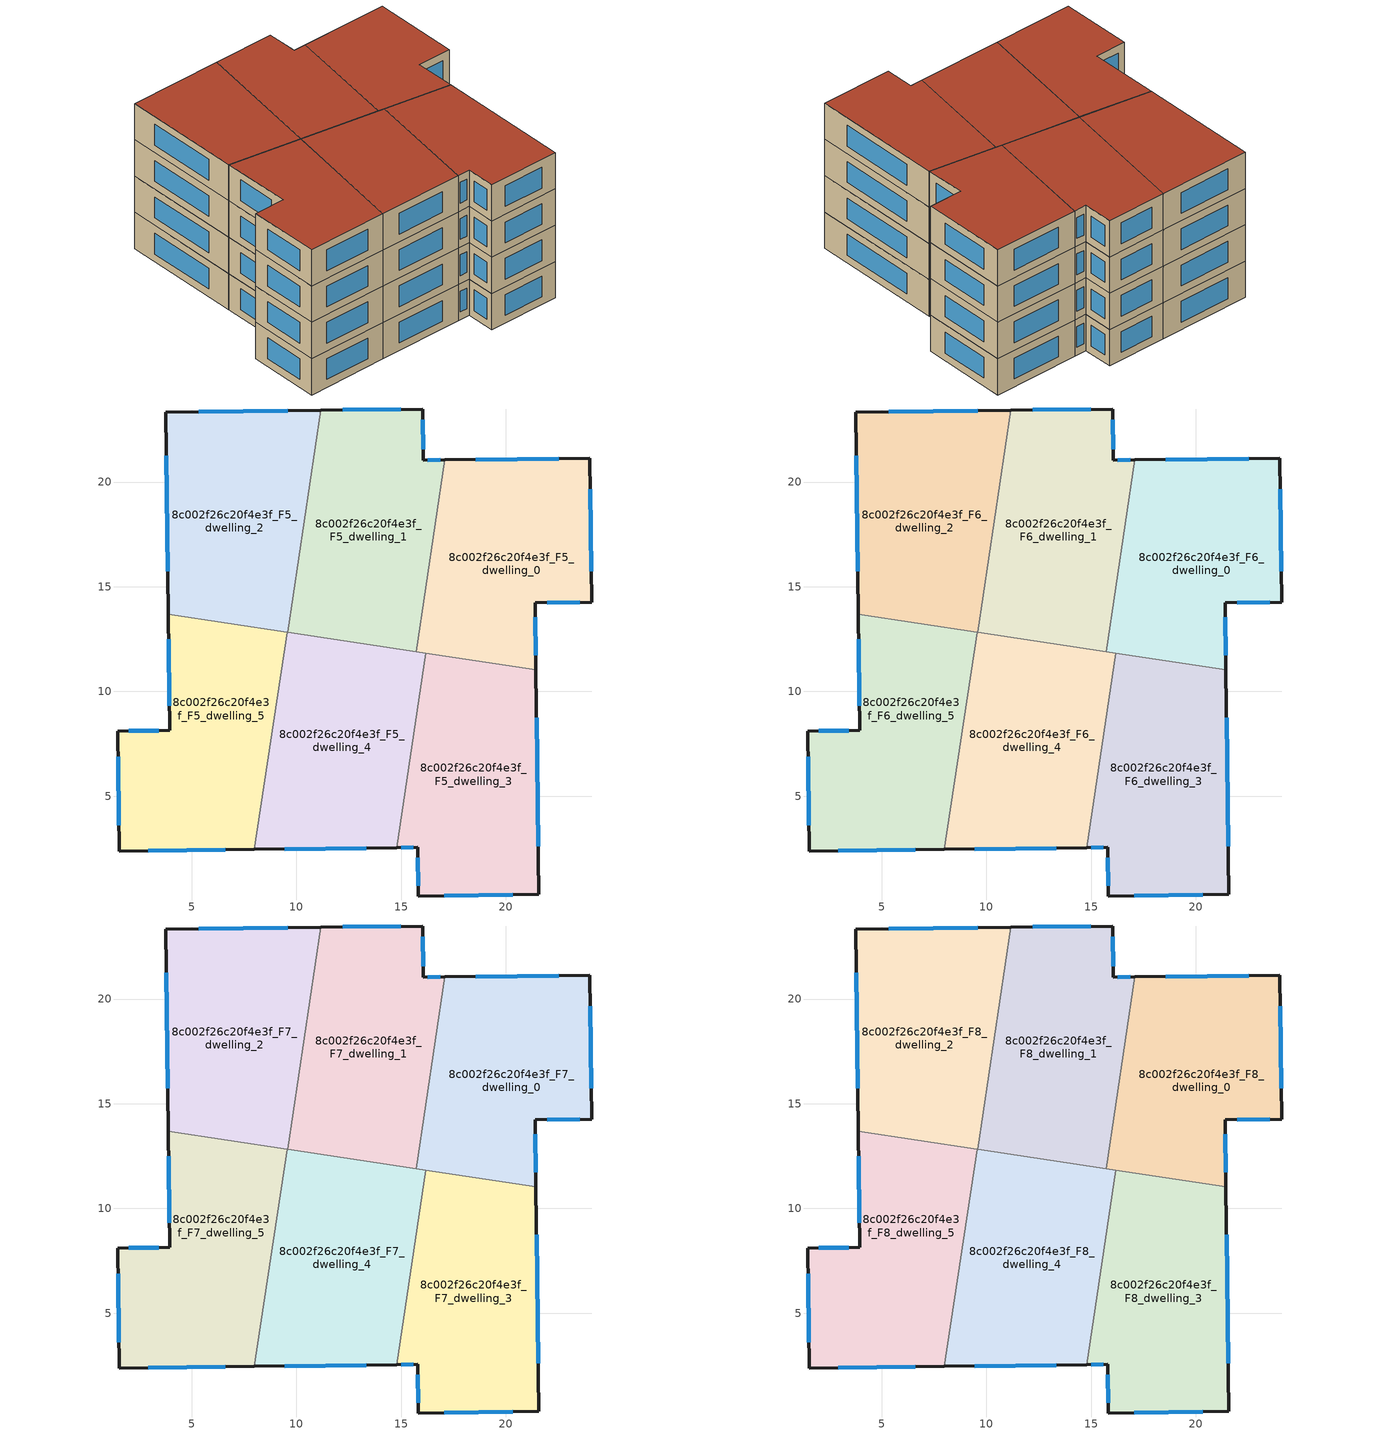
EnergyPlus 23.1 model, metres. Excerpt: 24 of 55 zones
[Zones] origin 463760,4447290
8c002f26c20f4e3f_F5_dwelling_0
 floor to 8c002f26c20f4e3f_F4_dwelling_0 (EU_floor_Construction): 24.01,21.14 24.09,14.26 21.4,14.22 21.43,11.04 15.71,11.9 17.08,21.06 z15
 wall outside (EU_wall_Construction): 21.43,11.04 21.4,14.22 24.09,14.26 24.01,21.14 17.08,21.06 z15:18
 wall to 8c002f26c20f4e3f_F5_dwelling_1 (EU_wall_Construction): 17.08,21.06 15.71,11.9 z15:18
 wall to 8c002f26c20f4e3f_F5_dwelling_3 (EU_wall_Construction): 16.18,11.83 21.43,11.04 z15:18
 wall to 8c002f26c20f4e3f_F5_dwelling_4 (EU_wall_Construction): 15.71,11.9 16.18,11.83 z15:18
 window (EU_Window_Construction): 21.43,11.72 21.4,13.54 / 22.53,21.12 18.57,21.07 / 24.08,15.73 24.03,19.66 / 21.97,14.23 23.52,14.25 z15.64:17.36
8c002f26c20f4e3f_F5_dwelling_1
 floor to 8c002f26c20f4e3f_F4_dwelling_1 (EU_floor_Construction): 16.02,23.49 16.05,21.04 17.08,21.06 15.71,11.9 9.57,12.82 11.16,23.43 z15
 wall outside (EU_wall_Construction): 17.08,21.06 16.05,21.04 16.02,23.49 11.16,23.43 z15:18
 wall to 8c002f26c20f4e3f_F5_dwelling_2 (EU_wall_Construction): 11.16,23.43 9.57,12.82 z15:18
 wall to 8c002f26c20f4e3f_F5_dwelling_4 (EU_wall_Construction): 9.57,12.82 15.71,11.9 z15:18
 window (EU_Window_Construction): 14.98,23.47 12.2,23.44 / 16.04,21.57 16.02,22.96 / 16.86,21.05 16.27,21.05 z15.64:17.36
8c002f26c20f4e3f_F5_dwelling_2
 floor to 8c002f26c20f4e3f_F4_dwelling_2 (EU_floor_Construction): 11.16,23.43 9.57,12.82 3.88,13.67 3.76,23.33 z15
 wall outside (EU_wall_Construction): 11.16,23.43 3.76,23.33 3.88,13.67 z15:18
 wall to 8c002f26c20f4e3f_F5_dwelling_5 (EU_wall_Construction): 3.88,13.67 9.55,12.82 z15:18
 wall to 8c002f26c20f4e3f_F5_dwelling_4 (EU_wall_Construction): 9.55,12.82 9.57,12.82 z15:18
 window (EU_Window_Construction): 3.78,21.27 3.85,15.74 / 9.58,23.41 5.34,23.35 z15.64:17.36
8c002f26c20f4e3f_F5_dwelling_3
 floor to 8c002f26c20f4e3f_F4_dwelling_3 (EU_floor_Construction): 21.43,11.04 21.57,0.31 15.82,0.23 15.79,2.55 14.79,2.54 16.18,11.83 z15
 wall outside (EU_wall_Construction): 14.79,2.54 15.79,2.55 15.82,0.23 21.57,0.31 21.43,11.04 z15:18
 wall to 8c002f26c20f4e3f_F5_dwelling_4 (EU_wall_Construction): 16.18,11.83 14.79,2.54 z15:18
 window (EU_Window_Construction): 21.54,2.61 21.46,8.74 / 17.05,0.25 20.34,0.29 / 15.8,2.06 15.81,0.73 / 15,2.54 15.58,2.55 z15.64:17.36
8c002f26c20f4e3f_F5_dwelling_4
 floor to 8c002f26c20f4e3f_F4_dwelling_4 (EU_floor_Construction): 16.18,11.83 14.79,2.54 7.99,2.46 9.55,12.82 z15
 wall outside (EU_wall_Construction): 7.99,2.46 14.79,2.54 z15:18
 wall to 8c002f26c20f4e3f_F5_dwelling_5 (EU_wall_Construction): 9.55,12.82 7.99,2.46 z15:18
 window (EU_Window_Construction): 9.45,2.47 13.33,2.52 z15.64:17.36
8c002f26c20f4e3f_F5_dwelling_5
 floor to 8c002f26c20f4e3f_F4_dwelling_5 (EU_floor_Construction): 9.55,12.82 7.99,2.46 1.53,2.38 1.47,8.11 3.95,8.14 3.88,13.67 z15
 wall outside (EU_wall_Construction): 3.88,13.67 3.95,8.14 1.47,8.11 1.53,2.38 7.99,2.46 z15:18
 window (EU_Window_Construction): 3.89,12.49 3.93,9.32 / 2.92,2.39 6.61,2.44 / 1.48,6.88 1.52,3.6 / 3.42,8.13 2,8.11 z15.64:17.36
8c002f26c20f4e3f_F6_dwelling_0
 floor to 8c002f26c20f4e3f_F5_dwelling_0 (EU_floor_Construction): 24.01,21.14 24.09,14.26 21.4,14.22 21.43,11.04 15.71,11.9 17.08,21.06 z18
 wall outside (EU_wall_Construction): 21.43,11.04 21.4,14.22 24.09,14.26 24.01,21.14 17.08,21.06 z18:21
 wall to 8c002f26c20f4e3f_F6_dwelling_1 (EU_wall_Construction): 17.08,21.06 15.71,11.9 z18:21
 wall to 8c002f26c20f4e3f_F6_dwelling_3 (EU_wall_Construction): 16.18,11.83 21.43,11.04 z18:21
 wall to 8c002f26c20f4e3f_F6_dwelling_4 (EU_wall_Construction): 15.71,11.9 16.18,11.83 z18:21
 window (EU_Window_Construction): 21.43,11.72 21.4,13.54 / 22.53,21.12 18.57,21.07 / 24.08,15.73 24.03,19.66 / 21.97,14.23 23.52,14.25 z18.64:20.36
8c002f26c20f4e3f_F6_dwelling_1
 floor to 8c002f26c20f4e3f_F5_dwelling_1 (EU_floor_Construction): 16.02,23.49 16.05,21.04 17.08,21.06 15.71,11.9 9.57,12.82 11.16,23.43 z18
 wall outside (EU_wall_Construction): 17.08,21.06 16.05,21.04 16.02,23.49 11.16,23.43 z18:21
 wall to 8c002f26c20f4e3f_F6_dwelling_2 (EU_wall_Construction): 11.16,23.43 9.57,12.82 z18:21
 wall to 8c002f26c20f4e3f_F6_dwelling_4 (EU_wall_Construction): 9.57,12.82 15.71,11.9 z18:21
 window (EU_Window_Construction): 14.98,23.47 12.2,23.44 / 16.04,21.57 16.02,22.96 / 16.86,21.05 16.27,21.05 z18.64:20.36
8c002f26c20f4e3f_F6_dwelling_2
 floor to 8c002f26c20f4e3f_F5_dwelling_2 (EU_floor_Construction): 11.16,23.43 9.57,12.82 3.88,13.67 3.76,23.33 z18
 wall outside (EU_wall_Construction): 11.16,23.43 3.76,23.33 3.88,13.67 z18:21
 wall to 8c002f26c20f4e3f_F6_dwelling_5 (EU_wall_Construction): 3.88,13.67 9.55,12.82 z18:21
 wall to 8c002f26c20f4e3f_F6_dwelling_4 (EU_wall_Construction): 9.55,12.82 9.57,12.82 z18:21
 window (EU_Window_Construction): 3.78,21.27 3.85,15.74 / 9.58,23.41 5.34,23.35 z18.64:20.36
8c002f26c20f4e3f_F6_dwelling_3
 floor to 8c002f26c20f4e3f_F5_dwelling_3 (EU_floor_Construction): 21.43,11.04 21.57,0.31 15.82,0.23 15.79,2.55 14.79,2.54 16.18,11.83 z18
 wall outside (EU_wall_Construction): 14.79,2.54 15.79,2.55 15.82,0.23 21.57,0.31 21.43,11.04 z18:21
 wall to 8c002f26c20f4e3f_F6_dwelling_4 (EU_wall_Construction): 16.18,11.83 14.79,2.54 z18:21
 window (EU_Window_Construction): 21.54,2.61 21.46,8.74 / 17.05,0.25 20.34,0.29 / 15.8,2.06 15.81,0.73 / 15,2.54 15.58,2.55 z18.64:20.36
8c002f26c20f4e3f_F6_dwelling_4
 floor to 8c002f26c20f4e3f_F5_dwelling_4 (EU_floor_Construction): 16.18,11.83 14.79,2.54 7.99,2.46 9.55,12.82 z18
 wall outside (EU_wall_Construction): 7.99,2.46 14.79,2.54 z18:21
 wall to 8c002f26c20f4e3f_F6_dwelling_5 (EU_wall_Construction): 9.55,12.82 7.99,2.46 z18:21
 window (EU_Window_Construction): 9.45,2.47 13.33,2.52 z18.64:20.36
8c002f26c20f4e3f_F6_dwelling_5
 floor to 8c002f26c20f4e3f_F5_dwelling_5 (EU_floor_Construction): 9.55,12.82 7.99,2.46 1.53,2.38 1.47,8.11 3.95,8.14 3.88,13.67 z18
 wall outside (EU_wall_Construction): 3.88,13.67 3.95,8.14 1.47,8.11 1.53,2.38 7.99,2.46 z18:21
 window (EU_Window_Construction): 3.89,12.49 3.93,9.32 / 2.92,2.39 6.61,2.44 / 1.48,6.88 1.52,3.6 / 3.42,8.13 2,8.11 z18.64:20.36
8c002f26c20f4e3f_F7_dwelling_0
 floor to 8c002f26c20f4e3f_F6_dwelling_0 (EU_floor_Construction): 24.01,21.14 24.09,14.26 21.4,14.22 21.43,11.04 15.71,11.9 17.08,21.06 z21
 wall outside (EU_wall_Construction): 21.43,11.04 21.4,14.22 24.09,14.26 24.01,21.14 17.08,21.06 z21:24
 wall to 8c002f26c20f4e3f_F7_dwelling_1 (EU_wall_Construction): 17.08,21.06 15.71,11.9 z21:24
 wall to 8c002f26c20f4e3f_F7_dwelling_3 (EU_wall_Construction): 16.18,11.83 21.43,11.04 z21:24
 wall to 8c002f26c20f4e3f_F7_dwelling_4 (EU_wall_Construction): 15.71,11.9 16.18,11.83 z21:24
 window (EU_Window_Construction): 21.43,11.72 21.4,13.54 / 22.53,21.12 18.57,21.07 / 24.08,15.73 24.03,19.66 / 21.97,14.23 23.52,14.25 z21.64:23.36
8c002f26c20f4e3f_F7_dwelling_1
 floor to 8c002f26c20f4e3f_F6_dwelling_1 (EU_floor_Construction): 16.02,23.49 16.05,21.04 17.08,21.06 15.71,11.9 9.57,12.82 11.16,23.43 z21
 wall outside (EU_wall_Construction): 17.08,21.06 16.05,21.04 16.02,23.49 11.16,23.43 z21:24
 wall to 8c002f26c20f4e3f_F7_dwelling_2 (EU_wall_Construction): 11.16,23.43 9.57,12.82 z21:24
 wall to 8c002f26c20f4e3f_F7_dwelling_4 (EU_wall_Construction): 9.57,12.82 15.71,11.9 z21:24
 window (EU_Window_Construction): 14.98,23.47 12.2,23.44 / 16.04,21.57 16.02,22.96 / 16.86,21.05 16.27,21.05 z21.64:23.36
8c002f26c20f4e3f_F7_dwelling_2
 floor to 8c002f26c20f4e3f_F6_dwelling_2 (EU_floor_Construction): 11.16,23.43 9.57,12.82 3.88,13.67 3.76,23.33 z21
 wall outside (EU_wall_Construction): 11.16,23.43 3.76,23.33 3.88,13.67 z21:24
 wall to 8c002f26c20f4e3f_F7_dwelling_5 (EU_wall_Construction): 3.88,13.67 9.55,12.82 z21:24
 wall to 8c002f26c20f4e3f_F7_dwelling_4 (EU_wall_Construction): 9.55,12.82 9.57,12.82 z21:24
 window (EU_Window_Construction): 3.78,21.27 3.85,15.74 / 9.58,23.41 5.34,23.35 z21.64:23.36
8c002f26c20f4e3f_F7_dwelling_3
 floor to 8c002f26c20f4e3f_F6_dwelling_3 (EU_floor_Construction): 21.43,11.04 21.57,0.31 15.82,0.23 15.79,2.55 14.79,2.54 16.18,11.83 z21
 wall outside (EU_wall_Construction): 14.79,2.54 15.79,2.55 15.82,0.23 21.57,0.31 21.43,11.04 z21:24
 wall to 8c002f26c20f4e3f_F7_dwelling_4 (EU_wall_Construction): 16.18,11.83 14.79,2.54 z21:24
 window (EU_Window_Construction): 21.54,2.61 21.46,8.74 / 17.05,0.25 20.34,0.29 / 15.8,2.06 15.81,0.73 / 15,2.54 15.58,2.55 z21.64:23.36
8c002f26c20f4e3f_F7_dwelling_4
 floor to 8c002f26c20f4e3f_F6_dwelling_4 (EU_floor_Construction): 16.18,11.83 14.79,2.54 7.99,2.46 9.55,12.82 z21
 wall outside (EU_wall_Construction): 7.99,2.46 14.79,2.54 z21:24
 wall to 8c002f26c20f4e3f_F7_dwelling_5 (EU_wall_Construction): 9.55,12.82 7.99,2.46 z21:24
 window (EU_Window_Construction): 9.45,2.47 13.33,2.52 z21.64:23.36
8c002f26c20f4e3f_F7_dwelling_5
 floor to 8c002f26c20f4e3f_F6_dwelling_5 (EU_floor_Construction): 9.55,12.82 7.99,2.46 1.53,2.38 1.47,8.11 3.95,8.14 3.88,13.67 z21
 wall outside (EU_wall_Construction): 3.88,13.67 3.95,8.14 1.47,8.11 1.53,2.38 7.99,2.46 z21:24
 window (EU_Window_Construction): 3.89,12.49 3.93,9.32 / 2.92,2.39 6.61,2.44 / 1.48,6.88 1.52,3.6 / 3.42,8.13 2,8.11 z21.64:23.36
8c002f26c20f4e3f_F8_dwelling_0
 floor to 8c002f26c20f4e3f_F7_dwelling_0 (EU_floor_Construction): 24.01,21.14 24.09,14.26 21.4,14.22 21.43,11.04 15.71,11.9 17.08,21.06 z24
 wall outside (EU_wall_Construction): 21.43,11.04 21.4,14.22 24.09,14.26 24.01,21.14 17.08,21.06 z24:27
 wall to 8c002f26c20f4e3f_F8_dwelling_1 (EU_wall_Construction): 17.08,21.06 15.71,11.9 z24:27
 wall to 8c002f26c20f4e3f_F8_dwelling_3 (EU_wall_Construction): 16.18,11.83 21.43,11.04 z24:27
 wall to 8c002f26c20f4e3f_F8_dwelling_4 (EU_wall_Construction): 15.71,11.9 16.18,11.83 z24:27
 window (EU_Window_Construction): 21.43,11.72 21.4,13.54 / 22.53,21.12 18.57,21.07 / 24.08,15.73 24.03,19.66 / 21.97,14.23 23.52,14.25 z24.64:26.36
 roof outside (EU_roof_Construction): 21.43,11.04 21.4,14.22 24.09,14.26 24.01,21.14 17.08,21.06 15.71,11.9 z27
8c002f26c20f4e3f_F8_dwelling_1
 floor to 8c002f26c20f4e3f_F7_dwelling_1 (EU_floor_Construction): 16.02,23.49 16.05,21.04 17.08,21.06 15.71,11.9 9.57,12.82 11.16,23.43 z24
 wall outside (EU_wall_Construction): 17.08,21.06 16.05,21.04 16.02,23.49 11.16,23.43 z24:27
 wall to 8c002f26c20f4e3f_F8_dwelling_2 (EU_wall_Construction): 11.16,23.43 9.57,12.82 z24:27
 wall to 8c002f26c20f4e3f_F8_dwelling_4 (EU_wall_Construction): 9.57,12.82 15.71,11.9 z24:27
 window (EU_Window_Construction): 14.98,23.47 12.2,23.44 / 16.04,21.57 16.02,22.96 / 16.86,21.05 16.27,21.05 z24.64:26.36
 roof outside (EU_roof_Construction): 15.71,11.9 17.08,21.06 16.05,21.04 16.02,23.49 11.16,23.43 9.57,12.82 z27
8c002f26c20f4e3f_F8_dwelling_2
 floor to 8c002f26c20f4e3f_F7_dwelling_2 (EU_floor_Construction): 11.16,23.43 9.57,12.82 3.88,13.67 3.76,23.33 z24
 wall outside (EU_wall_Construction): 11.16,23.43 3.76,23.33 3.88,13.67 z24:27
 wall to 8c002f26c20f4e3f_F8_dwelling_5 (EU_wall_Construction): 3.88,13.67 9.55,12.82 z24:27
 wall to 8c002f26c20f4e3f_F8_dwelling_4 (EU_wall_Construction): 9.55,12.82 9.57,12.82 z24:27
 window (EU_Window_Construction): 3.78,21.27 3.85,15.74 / 9.58,23.41 5.34,23.35 z24.64:26.36
 roof outside (EU_roof_Construction): 9.57,12.82 11.16,23.43 3.76,23.33 3.88,13.67 z27
8c002f26c20f4e3f_F8_dwelling_3
 floor to 8c002f26c20f4e3f_F7_dwelling_3 (EU_floor_Construction): 21.43,11.04 21.57,0.31 15.82,0.23 15.79,2.55 14.79,2.54 16.18,11.83 z24
 wall outside (EU_wall_Construction): 14.79,2.54 15.79,2.55 15.82,0.23 21.57,0.31 21.43,11.04 z24:27
 wall to 8c002f26c20f4e3f_F8_dwelling_4 (EU_wall_Construction): 16.18,11.83 14.79,2.54 z24:27
 window (EU_Window_Construction): 21.54,2.61 21.46,8.74 / 17.05,0.25 20.34,0.29 / 15.8,2.06 15.81,0.73 / 15,2.54 15.58,2.55 z24.64:26.36
 roof outside (EU_roof_Construction): 21.57,0.31 21.43,11.04 16.18,11.83 14.79,2.54 15.79,2.55 15.82,0.23 z27
8c002f26c20f4e3f_F8_dwelling_4
 floor to 8c002f26c20f4e3f_F7_dwelling_4 (EU_floor_Construction): 16.18,11.83 14.79,2.54 7.99,2.46 9.55,12.82 z24
 wall outside (EU_wall_Construction): 7.99,2.46 14.79,2.54 z24:27
 wall to 8c002f26c20f4e3f_F8_dwelling_5 (EU_wall_Construction): 9.55,12.82 7.99,2.46 z24:27
 window (EU_Window_Construction): 9.45,2.47 13.33,2.52 z24.64:26.36
 roof outside (EU_roof_Construction): 14.79,2.54 16.18,11.83 9.55,12.82 7.99,2.46 z27
8c002f26c20f4e3f_F8_dwelling_5
 floor to 8c002f26c20f4e3f_F7_dwelling_5 (EU_floor_Construction): 9.55,12.82 7.99,2.46 1.53,2.38 1.47,8.11 3.95,8.14 3.88,13.67 z24
 wall outside (EU_wall_Construction): 3.88,13.67 3.95,8.14 1.47,8.11 1.53,2.38 7.99,2.46 z24:27
 window (EU_Window_Construction): 3.89,12.49 3.93,9.32 / 2.92,2.39 6.61,2.44 / 1.48,6.88 1.52,3.6 / 3.42,8.13 2,8.11 z24.64:26.36
 roof outside (EU_roof_Construction): 7.99,2.46 9.55,12.82 3.88,13.67 3.95,8.14 1.47,8.11 1.53,2.38 z27
[Building]
EU S2 Campaign: North Axis=0; Terrain=City; Solar Distribution=FullExterior
[Site:Location]
Yerevan-Zvartnots.Intl.AP: Latitude=40.15; Longitude=44.383; Time Zone=4; Elevation=854
[SizingPeriod:WeatherFileDays]
AnnualSizingPeriod: Begin Month=1; Begin Day of Month=1; End Month=12; End Day of Month=31; Day of Week for Start Day=Monday; Use Weather File Daylight Saving Period=No; Use Weather File Rain and Snow Indicators=No
[MATERIAL]
EU_InternalMass_Material: Roughness=MediumRough; Thickness=0.1; Conductivity=1; Density=1800; Specific Heat=900; Thermal Absorptance=0.9; Solar Absorptance=0.7; Visible Absorptance=0.7
[MATERIAL:NOMASS] Roughness=MediumRough; Thermal Absorptance=0.9; Solar Absorptance=0.7; Visible Absorptance=0.7
Name | Thermal Resistance
EU_wall_NoMass | 1.05043
EU_roof_NoMass | 1.45357
EU_floor_NoMass | 0.478065
[WINDOWMATERIAL:SIMPLEGLAZINGSYSTEM]
EU_Window_SimpleGlazing: UFactor=2.5566; Solar Heat Gain Coefficient=0.75; Visible Transmittance=0.75
[CONSTRUCTION]
EU_wall_Construction: EU_wall_NoMass
EU_roof_Construction: EU_roof_NoMass
EU_floor_Construction: EU_floor_NoMass
EU_Window_Construction: EU_Window_SimpleGlazing
EU_InternalMass_Construction: EU_InternalMass_Material
[ZONE] Type=1; Multiplier=1; Ceiling Height=autocalculate; Floor Area=autocalculate; Part of Total Floor Area=Yes
Name | Volume
8c002f26c20f4e3f_F5_dwelling_0; 8c002f26c20f4e3f_F6_dwelling_0; 8c002f26c20f4e3f_F7_dwelling_0; 8c002f26c20f4e3f_F8_dwelling_0 | 199.996
8c002f26c20f4e3f_F5_dwelling_1; 8c002f26c20f4e3f_F6_dwelling_1; 8c002f26c20f4e3f_F7_dwelling_1; 8c002f26c20f4e3f_F8_dwelling_1 | 200.011
8c002f26c20f4e3f_F5_dwelling_2; 8c002f26c20f4e3f_F6_dwelling_2; 8c002f26c20f4e3f_F7_dwelling_2; 8c002f26c20f4e3f_F8_dwelling_2 | 200.006
8c002f26c20f4e3f_F5_dwelling_3; 8c002f26c20f4e3f_F6_dwelling_3; 8c002f26c20f4e3f_F7_dwelling_3; 8c002f26c20f4e3f_F8_dwelling_3 | 200.019
8c002f26c20f4e3f_F5_dwelling_4; 8c002f26c20f4e3f_F6_dwelling_4; 8c002f26c20f4e3f_F7_dwelling_4; 8c002f26c20f4e3f_F8_dwelling_4 | 200.012
8c002f26c20f4e3f_F5_dwelling_5; 8c002f26c20f4e3f_F6_dwelling_5; 8c002f26c20f4e3f_F7_dwelling_5; 8c002f26c20f4e3f_F8_dwelling_5 | 200.008
[INTERNALMASS] Construction=EU_InternalMass_Construction
Name | Zone or ZoneList | Surface Area
8c002f26c20f4e3f_F5_dwelling_0_EU_InternalMass | 8c002f26c20f4e3f_F5_dwelling_0 | 66.6652
8c002f26c20f4e3f_F5_dwelling_1_EU_InternalMass | 8c002f26c20f4e3f_F5_dwelling_1 | 66.6704
8c002f26c20f4e3f_F5_dwelling_2_EU_InternalMass | 8c002f26c20f4e3f_F5_dwelling_2 | 66.6685
8c002f26c20f4e3f_F5_dwelling_3_EU_InternalMass | 8c002f26c20f4e3f_F5_dwelling_3 | 66.6729
8c002f26c20f4e3f_F5_dwelling_4_EU_InternalMass | 8c002f26c20f4e3f_F5_dwelling_4 | 66.6707
8c002f26c20f4e3f_F5_dwelling_5_EU_InternalMass | 8c002f26c20f4e3f_F5_dwelling_5 | 66.6693
8c002f26c20f4e3f_F6_dwelling_0_EU_InternalMass | 8c002f26c20f4e3f_F6_dwelling_0 | 66.6652
8c002f26c20f4e3f_F6_dwelling_1_EU_InternalMass | 8c002f26c20f4e3f_F6_dwelling_1 | 66.6704
8c002f26c20f4e3f_F6_dwelling_2_EU_InternalMass | 8c002f26c20f4e3f_F6_dwelling_2 | 66.6685
8c002f26c20f4e3f_F6_dwelling_3_EU_InternalMass | 8c002f26c20f4e3f_F6_dwelling_3 | 66.6729
8c002f26c20f4e3f_F6_dwelling_4_EU_InternalMass | 8c002f26c20f4e3f_F6_dwelling_4 | 66.6707
8c002f26c20f4e3f_F6_dwelling_5_EU_InternalMass | 8c002f26c20f4e3f_F6_dwelling_5 | 66.6693
8c002f26c20f4e3f_F7_dwelling_0_EU_InternalMass | 8c002f26c20f4e3f_F7_dwelling_0 | 66.6652
8c002f26c20f4e3f_F7_dwelling_1_EU_InternalMass | 8c002f26c20f4e3f_F7_dwelling_1 | 66.6704
8c002f26c20f4e3f_F7_dwelling_2_EU_InternalMass | 8c002f26c20f4e3f_F7_dwelling_2 | 66.6685
8c002f26c20f4e3f_F7_dwelling_3_EU_InternalMass | 8c002f26c20f4e3f_F7_dwelling_3 | 66.6729
8c002f26c20f4e3f_F7_dwelling_4_EU_InternalMass | 8c002f26c20f4e3f_F7_dwelling_4 | 66.6707
8c002f26c20f4e3f_F7_dwelling_5_EU_InternalMass | 8c002f26c20f4e3f_F7_dwelling_5 | 66.6693
8c002f26c20f4e3f_F8_dwelling_0_EU_InternalMass | 8c002f26c20f4e3f_F8_dwelling_0 | 66.6652
8c002f26c20f4e3f_F8_dwelling_1_EU_InternalMass | 8c002f26c20f4e3f_F8_dwelling_1 | 66.6704
8c002f26c20f4e3f_F8_dwelling_2_EU_InternalMass | 8c002f26c20f4e3f_F8_dwelling_2 | 66.6685
8c002f26c20f4e3f_F8_dwelling_3_EU_InternalMass | 8c002f26c20f4e3f_F8_dwelling_3 | 66.6729
8c002f26c20f4e3f_F8_dwelling_4_EU_InternalMass | 8c002f26c20f4e3f_F8_dwelling_4 | 66.6707
8c002f26c20f4e3f_F8_dwelling_5_EU_InternalMass | 8c002f26c20f4e3f_F8_dwelling_5 | 66.6693
[OTHEREQUIPMENT] Fuel Type=Electricity; Design Level Calculation Method=Watts/Area; Power per Zone Floor Area=1; Fraction Latent=0; Fraction Radiant=0; Fraction Lost=0; Carbon Dioxide Generation Rate=0; EndUse Subcategory=EU_Step8_InternalGains
Name | Zone or ZoneList or Space or SpaceList | Schedule
EU_Step8_InternalGain_8c002f26c20f4e3f_F5_dwelling_0_f000 | 8c002f26c20f4e3f_F5_dwelling_0 | EU_Step8_GainSchedule_8c002f26c20f4e3f_F5_dwelling_0_f000
EU_Step8_InternalGain_8c002f26c20f4e3f_F5_dwelling_1_f000 | 8c002f26c20f4e3f_F5_dwelling_1 | EU_Step8_GainSchedule_8c002f26c20f4e3f_F5_dwelling_1_f000
EU_Step8_InternalGain_8c002f26c20f4e3f_F5_dwelling_2_f000 | 8c002f26c20f4e3f_F5_dwelling_2 | EU_Step8_GainSchedule_8c002f26c20f4e3f_F5_dwelling_2_f000
EU_Step8_InternalGain_8c002f26c20f4e3f_F5_dwelling_3_f000 | 8c002f26c20f4e3f_F5_dwelling_3 | EU_Step8_GainSchedule_8c002f26c20f4e3f_F5_dwelling_3_f000
EU_Step8_InternalGain_8c002f26c20f4e3f_F5_dwelling_4_f000 | 8c002f26c20f4e3f_F5_dwelling_4 | EU_Step8_GainSchedule_8c002f26c20f4e3f_F5_dwelling_4_f000
EU_Step8_InternalGain_8c002f26c20f4e3f_F5_dwelling_5_f000 | 8c002f26c20f4e3f_F5_dwelling_5 | EU_Step8_GainSchedule_8c002f26c20f4e3f_F5_dwelling_5_f000
EU_Step8_InternalGain_8c002f26c20f4e3f_F6_dwelling_0_f000 | 8c002f26c20f4e3f_F6_dwelling_0 | EU_Step8_GainSchedule_8c002f26c20f4e3f_F6_dwelling_0_f000
EU_Step8_InternalGain_8c002f26c20f4e3f_F6_dwelling_1_f000 | 8c002f26c20f4e3f_F6_dwelling_1 | EU_Step8_GainSchedule_8c002f26c20f4e3f_F6_dwelling_1_f000
EU_Step8_InternalGain_8c002f26c20f4e3f_F6_dwelling_2_f000 | 8c002f26c20f4e3f_F6_dwelling_2 | EU_Step8_GainSchedule_8c002f26c20f4e3f_F6_dwelling_2_f000
EU_Step8_InternalGain_8c002f26c20f4e3f_F6_dwelling_3_f000 | 8c002f26c20f4e3f_F6_dwelling_3 | EU_Step8_GainSchedule_8c002f26c20f4e3f_F6_dwelling_3_f000
EU_Step8_InternalGain_8c002f26c20f4e3f_F6_dwelling_4_f000 | 8c002f26c20f4e3f_F6_dwelling_4 | EU_Step8_GainSchedule_8c002f26c20f4e3f_F6_dwelling_4_f000
EU_Step8_InternalGain_8c002f26c20f4e3f_F6_dwelling_5_f000 | 8c002f26c20f4e3f_F6_dwelling_5 | EU_Step8_GainSchedule_8c002f26c20f4e3f_F6_dwelling_5_f000
EU_Step8_InternalGain_8c002f26c20f4e3f_F7_dwelling_0_f000 | 8c002f26c20f4e3f_F7_dwelling_0 | EU_Step8_GainSchedule_8c002f26c20f4e3f_F7_dwelling_0_f000
EU_Step8_InternalGain_8c002f26c20f4e3f_F7_dwelling_1_f000 | 8c002f26c20f4e3f_F7_dwelling_1 | EU_Step8_GainSchedule_8c002f26c20f4e3f_F7_dwelling_1_f000
EU_Step8_InternalGain_8c002f26c20f4e3f_F7_dwelling_2_f000 | 8c002f26c20f4e3f_F7_dwelling_2 | EU_Step8_GainSchedule_8c002f26c20f4e3f_F7_dwelling_2_f000
EU_Step8_InternalGain_8c002f26c20f4e3f_F7_dwelling_3_f000 | 8c002f26c20f4e3f_F7_dwelling_3 | EU_Step8_GainSchedule_8c002f26c20f4e3f_F7_dwelling_3_f000
EU_Step8_InternalGain_8c002f26c20f4e3f_F7_dwelling_4_f000 | 8c002f26c20f4e3f_F7_dwelling_4 | EU_Step8_GainSchedule_8c002f26c20f4e3f_F7_dwelling_4_f000
EU_Step8_InternalGain_8c002f26c20f4e3f_F7_dwelling_5_f000 | 8c002f26c20f4e3f_F7_dwelling_5 | EU_Step8_GainSchedule_8c002f26c20f4e3f_F7_dwelling_5_f000
EU_Step8_InternalGain_8c002f26c20f4e3f_F8_dwelling_0_f000 | 8c002f26c20f4e3f_F8_dwelling_0 | EU_Step8_GainSchedule_8c002f26c20f4e3f_F8_dwelling_0_f000
EU_Step8_InternalGain_8c002f26c20f4e3f_F8_dwelling_1_f000 | 8c002f26c20f4e3f_F8_dwelling_1 | EU_Step8_GainSchedule_8c002f26c20f4e3f_F8_dwelling_1_f000
EU_Step8_InternalGain_8c002f26c20f4e3f_F8_dwelling_2_f000 | 8c002f26c20f4e3f_F8_dwelling_2 | EU_Step8_GainSchedule_8c002f26c20f4e3f_F8_dwelling_2_f000
EU_Step8_InternalGain_8c002f26c20f4e3f_F8_dwelling_3_f000 | 8c002f26c20f4e3f_F8_dwelling_3 | EU_Step8_GainSchedule_8c002f26c20f4e3f_F8_dwelling_3_f000
EU_Step8_InternalGain_8c002f26c20f4e3f_F8_dwelling_4_f000 | 8c002f26c20f4e3f_F8_dwelling_4 | EU_Step8_GainSchedule_8c002f26c20f4e3f_F8_dwelling_4_f000
EU_Step8_InternalGain_8c002f26c20f4e3f_F8_dwelling_5_f000 | 8c002f26c20f4e3f_F8_dwelling_5 | EU_Step8_GainSchedule_8c002f26c20f4e3f_F8_dwelling_5_f000
[ZONEVENTILATION:DESIGNFLOWRATE] Schedule=EU_AlwaysOn; Design Flow Rate Calculation Method=AirChanges/Hour; Air Changes per Hour=0.557805; Ventilation Type=Natural; Fan Pressure Rise=0; Fan Total Efficiency=1; Constant Term Coefficient=1; Temperature Term Coefficient=0; Velocity Term Coefficient=0; Velocity Squared Term Coefficient=0; Minimum Indoor Temperature=-100; Maximum Indoor Temperature=100; Delta Temperature=-100; Minimum Outdoor Temperature=-100; Maximum Outdoor Temperature=100; Maximum Wind Speed=40
Name | Zone or ZoneList or Space or SpaceList
EU_ConstantAir_8c002f26c20f4e3f_F5_dwelling_0 | 8c002f26c20f4e3f_F5_dwelling_0
EU_ConstantAir_8c002f26c20f4e3f_F5_dwelling_1 | 8c002f26c20f4e3f_F5_dwelling_1
EU_ConstantAir_8c002f26c20f4e3f_F5_dwelling_2 | 8c002f26c20f4e3f_F5_dwelling_2
EU_ConstantAir_8c002f26c20f4e3f_F5_dwelling_3 | 8c002f26c20f4e3f_F5_dwelling_3
EU_ConstantAir_8c002f26c20f4e3f_F5_dwelling_4 | 8c002f26c20f4e3f_F5_dwelling_4
EU_ConstantAir_8c002f26c20f4e3f_F5_dwelling_5 | 8c002f26c20f4e3f_F5_dwelling_5
EU_ConstantAir_8c002f26c20f4e3f_F6_dwelling_0 | 8c002f26c20f4e3f_F6_dwelling_0
EU_ConstantAir_8c002f26c20f4e3f_F6_dwelling_1 | 8c002f26c20f4e3f_F6_dwelling_1
EU_ConstantAir_8c002f26c20f4e3f_F6_dwelling_2 | 8c002f26c20f4e3f_F6_dwelling_2
EU_ConstantAir_8c002f26c20f4e3f_F6_dwelling_3 | 8c002f26c20f4e3f_F6_dwelling_3
EU_ConstantAir_8c002f26c20f4e3f_F6_dwelling_4 | 8c002f26c20f4e3f_F6_dwelling_4
EU_ConstantAir_8c002f26c20f4e3f_F6_dwelling_5 | 8c002f26c20f4e3f_F6_dwelling_5
EU_ConstantAir_8c002f26c20f4e3f_F7_dwelling_0 | 8c002f26c20f4e3f_F7_dwelling_0
EU_ConstantAir_8c002f26c20f4e3f_F7_dwelling_1 | 8c002f26c20f4e3f_F7_dwelling_1
EU_ConstantAir_8c002f26c20f4e3f_F7_dwelling_2 | 8c002f26c20f4e3f_F7_dwelling_2
EU_ConstantAir_8c002f26c20f4e3f_F7_dwelling_3 | 8c002f26c20f4e3f_F7_dwelling_3
EU_ConstantAir_8c002f26c20f4e3f_F7_dwelling_4 | 8c002f26c20f4e3f_F7_dwelling_4
EU_ConstantAir_8c002f26c20f4e3f_F7_dwelling_5 | 8c002f26c20f4e3f_F7_dwelling_5
EU_ConstantAir_8c002f26c20f4e3f_F8_dwelling_0 | 8c002f26c20f4e3f_F8_dwelling_0
EU_ConstantAir_8c002f26c20f4e3f_F8_dwelling_1 | 8c002f26c20f4e3f_F8_dwelling_1
EU_ConstantAir_8c002f26c20f4e3f_F8_dwelling_2 | 8c002f26c20f4e3f_F8_dwelling_2
EU_ConstantAir_8c002f26c20f4e3f_F8_dwelling_3 | 8c002f26c20f4e3f_F8_dwelling_3
EU_ConstantAir_8c002f26c20f4e3f_F8_dwelling_4 | 8c002f26c20f4e3f_F8_dwelling_4
EU_ConstantAir_8c002f26c20f4e3f_F8_dwelling_5 | 8c002f26c20f4e3f_F8_dwelling_5
[HVACTEMPLATE:THERMOSTAT] Constant Heating Setpoint=20; Constant Cooling Setpoint=50
EU_HeatOnly_8c002f26c20f4e3f_F0_dwelling_0; EU_HeatOnly_8c002f26c20f4e3f_F0_dwelling_1; EU_HeatOnly_8c002f26c20f4e3f_F0_dwelling_2; EU_HeatOnly_8c002f26c20f4e3f_F0_dwelling_3; EU_HeatOnly_8c002f26c20f4e3f_F0_dwelling_4; EU_HeatOnly_8c002f26c20f4e3f_F0_dwelling_5; EU_HeatOnly_8c002f26c20f4e3f_F0_dwelling_6; EU_HeatOnly_8c002f26c20f4e3f_F1_dwelling_0; EU_HeatOnly_8c002f26c20f4e3f_F1_dwelling_1; EU_HeatOnly_8c002f26c20f4e3f_F1_dwelling_2; EU_HeatOnly_8c002f26c20f4e3f_F1_dwelling_3; EU_HeatOnly_8c002f26c20f4e3f_F1_dwelling_4; EU_HeatOnly_8c002f26c20f4e3f_F1_dwelling_5; EU_HeatOnly_8c002f26c20f4e3f_F2_dwelling_0; EU_HeatOnly_8c002f26c20f4e3f_F2_dwelling_1; EU_HeatOnly_8c002f26c20f4e3f_F2_dwelling_2; EU_HeatOnly_8c002f26c20f4e3f_F2_dwelling_3; EU_HeatOnly_8c002f26c20f4e3f_F2_dwelling_4; EU_HeatOnly_8c002f26c20f4e3f_F2_dwelling_5; EU_HeatOnly_8c002f26c20f4e3f_F3_dwelling_0; EU_HeatOnly_8c002f26c20f4e3f_F3_dwelling_1; EU_HeatOnly_8c002f26c20f4e3f_F3_dwelling_2; EU_HeatOnly_8c002f26c20f4e3f_F3_dwelling_3; EU_HeatOnly_8c002f26c20f4e3f_F3_dwelling_4; EU_HeatOnly_8c002f26c20f4e3f_F3_dwelling_5; EU_HeatOnly_8c002f26c20f4e3f_F4_dwelling_0; EU_HeatOnly_8c002f26c20f4e3f_F4_dwelling_1; EU_HeatOnly_8c002f26c20f4e3f_F4_dwelling_2; EU_HeatOnly_8c002f26c20f4e3f_F4_dwelling_3; EU_HeatOnly_8c002f26c20f4e3f_F4_dwelling_4; EU_HeatOnly_8c002f26c20f4e3f_F4_dwelling_5; EU_HeatOnly_8c002f26c20f4e3f_F5_dwelling_0; EU_HeatOnly_8c002f26c20f4e3f_F5_dwelling_1; EU_HeatOnly_8c002f26c20f4e3f_F5_dwelling_2; EU_HeatOnly_8c002f26c20f4e3f_F5_dwelling_3; EU_HeatOnly_8c002f26c20f4e3f_F5_dwelling_4; EU_HeatOnly_8c002f26c20f4e3f_F5_dwelling_5; EU_HeatOnly_8c002f26c20f4e3f_F6_dwelling_0; EU_HeatOnly_8c002f26c20f4e3f_F6_dwelling_1; EU_HeatOnly_8c002f26c20f4e3f_F6_dwelling_2; EU_HeatOnly_8c002f26c20f4e3f_F6_dwelling_3; EU_HeatOnly_8c002f26c20f4e3f_F6_dwelling_4; EU_HeatOnly_8c002f26c20f4e3f_F6_dwelling_5; EU_HeatOnly_8c002f26c20f4e3f_F7_dwelling_0; EU_HeatOnly_8c002f26c20f4e3f_F7_dwelling_1; EU_HeatOnly_8c002f26c20f4e3f_F7_dwelling_2; EU_HeatOnly_8c002f26c20f4e3f_F7_dwelling_3; EU_HeatOnly_8c002f26c20f4e3f_F7_dwelling_4; EU_HeatOnly_8c002f26c20f4e3f_F7_dwelling_5; EU_HeatOnly_8c002f26c20f4e3f_F8_dwelling_0; EU_HeatOnly_8c002f26c20f4e3f_F8_dwelling_1; EU_HeatOnly_8c002f26c20f4e3f_F8_dwelling_2; EU_HeatOnly_8c002f26c20f4e3f_F8_dwelling_3; EU_HeatOnly_8c002f26c20f4e3f_F8_dwelling_4; EU_HeatOnly_8c002f26c20f4e3f_F8_dwelling_5
[HVACTEMPLATE:ZONE:IDEALLOADSAIRSYSTEM] System Availability Schedule=EU_AlwaysOn; Maximum Heating Supply Air Temperature=50; Minimum Cooling Supply Air Temperature=13; Maximum Heating Supply Air Humidity Ratio=0.0156; Minimum Cooling Supply Air Humidity Ratio=0.0077; Heating Limit=NoLimit; Cooling Limit=NoLimit; Heating Availability Schedule=EU_AlwaysOn; Cooling Availability Schedule=EU_CoolingOff; Dehumidification Control Type=ConstantSensibleHeatRatio; Cooling Sensible Heat Ratio=0.7; Dehumidification Setpoint=60; Humidification Control Type=None; Humidification Setpoint=30; Outdoor Air Method=None; Outdoor Air Flow Rate per Person=0.00944; Outdoor Air Flow Rate per Zone Floor Area=0; Outdoor Air Flow Rate per Zone=0; Demand Controlled Ventilation Type=None; Outdoor Air Economizer Type=NoEconomizer; Heat Recovery Type=None; Sensible Heat Recovery Effectiveness=0.7; Latent Heat Recovery Effectiveness=0.65
Name | Template Thermostat
8c002f26c20f4e3f_F5_dwelling_0 | EU_HeatOnly_8c002f26c20f4e3f_F5_dwelling_0
8c002f26c20f4e3f_F5_dwelling_1 | EU_HeatOnly_8c002f26c20f4e3f_F5_dwelling_1
8c002f26c20f4e3f_F5_dwelling_2 | EU_HeatOnly_8c002f26c20f4e3f_F5_dwelling_2
8c002f26c20f4e3f_F5_dwelling_3 | EU_HeatOnly_8c002f26c20f4e3f_F5_dwelling_3
8c002f26c20f4e3f_F5_dwelling_4 | EU_HeatOnly_8c002f26c20f4e3f_F5_dwelling_4
8c002f26c20f4e3f_F5_dwelling_5 | EU_HeatOnly_8c002f26c20f4e3f_F5_dwelling_5
8c002f26c20f4e3f_F6_dwelling_0 | EU_HeatOnly_8c002f26c20f4e3f_F6_dwelling_0
8c002f26c20f4e3f_F6_dwelling_1 | EU_HeatOnly_8c002f26c20f4e3f_F6_dwelling_1
8c002f26c20f4e3f_F6_dwelling_2 | EU_HeatOnly_8c002f26c20f4e3f_F6_dwelling_2
8c002f26c20f4e3f_F6_dwelling_3 | EU_HeatOnly_8c002f26c20f4e3f_F6_dwelling_3
8c002f26c20f4e3f_F6_dwelling_4 | EU_HeatOnly_8c002f26c20f4e3f_F6_dwelling_4
8c002f26c20f4e3f_F6_dwelling_5 | EU_HeatOnly_8c002f26c20f4e3f_F6_dwelling_5
8c002f26c20f4e3f_F7_dwelling_0 | EU_HeatOnly_8c002f26c20f4e3f_F7_dwelling_0
8c002f26c20f4e3f_F7_dwelling_1 | EU_HeatOnly_8c002f26c20f4e3f_F7_dwelling_1
8c002f26c20f4e3f_F7_dwelling_2 | EU_HeatOnly_8c002f26c20f4e3f_F7_dwelling_2
8c002f26c20f4e3f_F7_dwelling_3 | EU_HeatOnly_8c002f26c20f4e3f_F7_dwelling_3
8c002f26c20f4e3f_F7_dwelling_4 | EU_HeatOnly_8c002f26c20f4e3f_F7_dwelling_4
8c002f26c20f4e3f_F7_dwelling_5 | EU_HeatOnly_8c002f26c20f4e3f_F7_dwelling_5
8c002f26c20f4e3f_F8_dwelling_0 | EU_HeatOnly_8c002f26c20f4e3f_F8_dwelling_0
8c002f26c20f4e3f_F8_dwelling_1 | EU_HeatOnly_8c002f26c20f4e3f_F8_dwelling_1
8c002f26c20f4e3f_F8_dwelling_2 | EU_HeatOnly_8c002f26c20f4e3f_F8_dwelling_2
8c002f26c20f4e3f_F8_dwelling_3 | EU_HeatOnly_8c002f26c20f4e3f_F8_dwelling_3
8c002f26c20f4e3f_F8_dwelling_4 | EU_HeatOnly_8c002f26c20f4e3f_F8_dwelling_4
8c002f26c20f4e3f_F8_dwelling_5 | EU_HeatOnly_8c002f26c20f4e3f_F8_dwelling_5
[SIZING:ZONE] Zone Cooling Design Supply Air Temperature Input Method=SupplyAirTemperature; Zone Cooling Design Supply Air Temperature=13; Zone Heating Design Supply Air Temperature Input Method=SupplyAirTemperature; Zone Heating Design Supply Air Temperature=50; Zone Cooling Design Supply Air Humidity Ratio=0.008; Zone Heating Design Supply Air Humidity Ratio=0.008; Cooling Design Air Flow Method=DesignDay; Cooling Design Air Flow Rate=0; Cooling Minimum Air Flow per Zone Floor Area=0.000762; Cooling Minimum Air Flow=0; Cooling Minimum Air Flow Fraction=0.2; Heating Design Air Flow Method=DesignDay; Heating Design Air Flow Rate=0; Heating Maximum Air Flow per Zone Floor Area=0.002032; Heating Maximum Air Flow=0.141576; Heating Maximum Air Flow Fraction=0.3; Account for Dedicated Outdoor Air System=No; Dedicated Outdoor Air System Control Strategy=NeutralSupplyAir; Dedicated Outdoor Air Low Setpoint Temperature for Design=autosize; Dedicated Outdoor Air High Setpoint Temperature for Design=autosize; Zone Load Sizing Method=Sensible Load Only No Latent Load; Zone Latent Cooling Design Supply Air Humidity Ratio Input Method=HumidityRatioDifference; Zone Cooling Design Supply Air Humidity Ratio Difference=0.005; Zone Latent Heating Design Supply Air Humidity Ratio Input Method=HumidityRatioDifference; Zone Humidification Design Supply Air Humidity Ratio Difference=0.005
8c002f26c20f4e3f_F5_dwelling_0; 8c002f26c20f4e3f_F5_dwelling_1; 8c002f26c20f4e3f_F5_dwelling_2; 8c002f26c20f4e3f_F5_dwelling_3; 8c002f26c20f4e3f_F5_dwelling_4; 8c002f26c20f4e3f_F5_dwelling_5; 8c002f26c20f4e3f_F6_dwelling_0; 8c002f26c20f4e3f_F6_dwelling_1; 8c002f26c20f4e3f_F6_dwelling_2; 8c002f26c20f4e3f_F6_dwelling_3; 8c002f26c20f4e3f_F6_dwelling_4; 8c002f26c20f4e3f_F6_dwelling_5; 8c002f26c20f4e3f_F7_dwelling_0; 8c002f26c20f4e3f_F7_dwelling_1; 8c002f26c20f4e3f_F7_dwelling_2; 8c002f26c20f4e3f_F7_dwelling_3; 8c002f26c20f4e3f_F7_dwelling_4; 8c002f26c20f4e3f_F7_dwelling_5; 8c002f26c20f4e3f_F8_dwelling_0; 8c002f26c20f4e3f_F8_dwelling_1; 8c002f26c20f4e3f_F8_dwelling_2; 8c002f26c20f4e3f_F8_dwelling_3; 8c002f26c20f4e3f_F8_dwelling_4; 8c002f26c20f4e3f_F8_dwelling_5
[SCHEDULE:CONSTANT]
Name | Hourly Value
EU_AlwaysOn | 1
EU_CoolingOff | 0
[SCHEDULE:FILE] Column Number=1; Rows to Skip at Top=0; Number of Hours of Data=8760; Column Separator=Comma; Interpolate to Timestep=No; Minutes per Item=60; Adjust Schedule for Daylight Savings=Yes
Name | File
EU_Step8_GainSchedule_8c002f26c20f4e3f_F5_dwelling_0_f000 | ../../schedules/8c002f26c20f4e3f/8c002f26c20f4e3f_F5_dwelling_0_f000_gain.csv
EU_Step8_GainSchedule_8c002f26c20f4e3f_F5_dwelling_1_f000 | ../../schedules/8c002f26c20f4e3f/8c002f26c20f4e3f_F5_dwelling_1_f000_gain.csv
EU_Step8_GainSchedule_8c002f26c20f4e3f_F5_dwelling_2_f000 | ../../schedules/8c002f26c20f4e3f/8c002f26c20f4e3f_F5_dwelling_2_f000_gain.csv
EU_Step8_GainSchedule_8c002f26c20f4e3f_F5_dwelling_3_f000 | ../../schedules/8c002f26c20f4e3f/8c002f26c20f4e3f_F5_dwelling_3_f000_gain.csv
EU_Step8_GainSchedule_8c002f26c20f4e3f_F5_dwelling_4_f000 | ../../schedules/8c002f26c20f4e3f/8c002f26c20f4e3f_F5_dwelling_4_f000_gain.csv
EU_Step8_GainSchedule_8c002f26c20f4e3f_F5_dwelling_5_f000 | ../../schedules/8c002f26c20f4e3f/8c002f26c20f4e3f_F5_dwelling_5_f000_gain.csv
EU_Step8_GainSchedule_8c002f26c20f4e3f_F6_dwelling_0_f000 | ../../schedules/8c002f26c20f4e3f/8c002f26c20f4e3f_F6_dwelling_0_f000_gain.csv
EU_Step8_GainSchedule_8c002f26c20f4e3f_F6_dwelling_1_f000 | ../../schedules/8c002f26c20f4e3f/8c002f26c20f4e3f_F6_dwelling_1_f000_gain.csv
EU_Step8_GainSchedule_8c002f26c20f4e3f_F6_dwelling_2_f000 | ../../schedules/8c002f26c20f4e3f/8c002f26c20f4e3f_F6_dwelling_2_f000_gain.csv
EU_Step8_GainSchedule_8c002f26c20f4e3f_F6_dwelling_3_f000 | ../../schedules/8c002f26c20f4e3f/8c002f26c20f4e3f_F6_dwelling_3_f000_gain.csv
EU_Step8_GainSchedule_8c002f26c20f4e3f_F6_dwelling_4_f000 | ../../schedules/8c002f26c20f4e3f/8c002f26c20f4e3f_F6_dwelling_4_f000_gain.csv
EU_Step8_GainSchedule_8c002f26c20f4e3f_F6_dwelling_5_f000 | ../../schedules/8c002f26c20f4e3f/8c002f26c20f4e3f_F6_dwelling_5_f000_gain.csv
EU_Step8_GainSchedule_8c002f26c20f4e3f_F7_dwelling_0_f000 | ../../schedules/8c002f26c20f4e3f/8c002f26c20f4e3f_F7_dwelling_0_f000_gain.csv
EU_Step8_GainSchedule_8c002f26c20f4e3f_F7_dwelling_1_f000 | ../../schedules/8c002f26c20f4e3f/8c002f26c20f4e3f_F7_dwelling_1_f000_gain.csv
EU_Step8_GainSchedule_8c002f26c20f4e3f_F7_dwelling_2_f000 | ../../schedules/8c002f26c20f4e3f/8c002f26c20f4e3f_F7_dwelling_2_f000_gain.csv
EU_Step8_GainSchedule_8c002f26c20f4e3f_F7_dwelling_3_f000 | ../../schedules/8c002f26c20f4e3f/8c002f26c20f4e3f_F7_dwelling_3_f000_gain.csv
EU_Step8_GainSchedule_8c002f26c20f4e3f_F7_dwelling_4_f000 | ../../schedules/8c002f26c20f4e3f/8c002f26c20f4e3f_F7_dwelling_4_f000_gain.csv
EU_Step8_GainSchedule_8c002f26c20f4e3f_F7_dwelling_5_f000 | ../../schedules/8c002f26c20f4e3f/8c002f26c20f4e3f_F7_dwelling_5_f000_gain.csv
EU_Step8_GainSchedule_8c002f26c20f4e3f_F8_dwelling_0_f000 | ../../schedules/8c002f26c20f4e3f/8c002f26c20f4e3f_F8_dwelling_0_f000_gain.csv
EU_Step8_GainSchedule_8c002f26c20f4e3f_F8_dwelling_1_f000 | ../../schedules/8c002f26c20f4e3f/8c002f26c20f4e3f_F8_dwelling_1_f000_gain.csv
EU_Step8_GainSchedule_8c002f26c20f4e3f_F8_dwelling_2_f000 | ../../schedules/8c002f26c20f4e3f/8c002f26c20f4e3f_F8_dwelling_2_f000_gain.csv
EU_Step8_GainSchedule_8c002f26c20f4e3f_F8_dwelling_3_f000 | ../../schedules/8c002f26c20f4e3f/8c002f26c20f4e3f_F8_dwelling_3_f000_gain.csv
EU_Step8_GainSchedule_8c002f26c20f4e3f_F8_dwelling_4_f000 | ../../schedules/8c002f26c20f4e3f/8c002f26c20f4e3f_F8_dwelling_4_f000_gain.csv
EU_Step8_GainSchedule_8c002f26c20f4e3f_F8_dwelling_5_f000 | ../../schedules/8c002f26c20f4e3f/8c002f26c20f4e3f_F8_dwelling_5_f000_gain.csv
